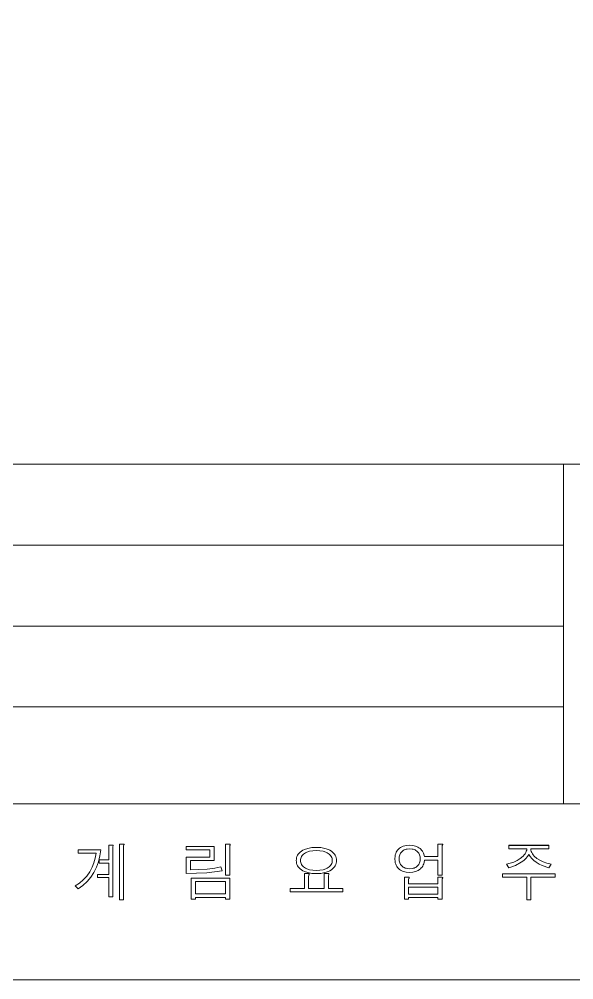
# Model space of a CAD drawing. Header units: inches. Extents: x -832 to -622, y 154 to 451.
# Drawn here: x -756.3 to -720.7, y 153.7 to 215.4 of the extents above; entities that cross this region are included whole.
import ezdxf

# ---------------------------------------------------------------- set-up
doc = ezdxf.new("R2010")
doc.units = ezdxf.units.IN
doc.header["$LTSCALE"] = 0.03937
doc.header["$MEASUREMENT"] = 0
doc.layers.add('______ 1', color=7, linetype='Continuous')

# ---------------------------------------------------------------- blocks, each defined once
blk = doc.blocks.new('BLOCK 70')
at = {"layer": '______ 1', "color": 18, "lineweight": 9}
blk.add_lwpolyline([(100.413, -288.828), (100.372, -288.874), (100.341, -288.921), (100.312, -288.973), (100.288, -289.029), (100.268, -289.09), (100.256, -289.151), (100.245, -289.288), (100.256, -289.422), (100.268, -289.486), (100.288, -289.545), (100.312, -289.6), (100.341, -289.65), (100.372, -289.696), (100.413, -289.74), (100.46, -289.784), (100.512, -289.819), (100.571, -289.851), (100.632, -289.877), (100.699, -289.898), (100.769, -289.909), (100.926, -289.921), (101.081, -289.909), (101.151, -289.898), (101.218, -289.877), (101.276, -289.851), (101.335, -289.819), (101.387, -289.784), (101.434, -289.74), (101.475, -289.696), (101.51, -289.65), (101.539, -289.597), (101.562, -289.542), (101.582, -289.483), (101.594, -289.422), (101.606, -289.288), (101.594, -289.151), (101.582, -289.09), (101.562, -289.029), (101.539, -288.973), (101.51, -288.921), (101.475, -288.874), (101.434, -288.828), (101.384, -288.787), (101.331, -288.749), (101.276, -288.72), (101.215, -288.693), (101.148, -288.673), (101.078, -288.658), (100.926, -288.647), (100.769, -288.658), (100.699, -288.673), (100.632, -288.693), (100.571, -288.72), (100.512, -288.749), (100.46, -288.787), (100.413, -288.828)], dxfattribs=at)
blk = doc.blocks.new('BLOCK 71')
at = {"layer": '______ 1', "color": 18, "lineweight": 9}
blk.add_lwpolyline([(110.271, -290.247), (110.271, -290.468), (108.72, -290.468), (108.72, -291.921), (108.449, -291.921), (108.449, -290.468), (106.892, -290.468), (106.892, -290.247), (110.271, -290.247)], dxfattribs=at)
blk = doc.blocks.new('BLOCK 72')
at = {"layer": '______ 1', "color": 18, "lineweight": 9}
blk.add_lwpolyline([(100.854, -291.556), (102.746, -291.556), (102.746, -291.107), (100.854, -291.107), (100.854, -291.556)], dxfattribs=at)
blk = doc.blocks.new('BLOCK 73')
at = {"layer": '______ 1', "color": 18, "lineweight": 9}
blk.add_open_spline([(100.897, -290.48), (100.9, -290.492), (100.897, -290.498), (100.897, -290.498), (100.892, -290.51), (100.883, -290.524), (100.883, -290.524), (100.883, -290.524), (100.863, -290.553), (100.863, -290.553), (100.863, -290.553), (100.854, -290.589), (100.854, -290.589), (100.854, -290.589), (100.854, -290.891), (100.854, -290.891), (100.854, -290.891), (102.746, -290.891), (102.746, -290.891), (102.746, -290.891), (102.746, -290.468), (102.746, -290.468), (102.746, -290.468), (102.924, -290.468), (102.924, -290.468), (102.924, -290.468), (103.006, -290.475), (103.006, -290.475), (103.02, -290.478), (103.029, -290.48), (103.029, -290.48), (103.043, -290.486), (103.046, -290.489), (103.046, -290.489), (103.049, -290.501), (103.049, -290.507), (103.049, -290.507), (103.046, -290.522), (103.037, -290.542), (103.037, -290.542), (103.037, -290.542), (103.02, -290.574), (103.02, -290.574), (103.02, -290.574), (103.017, -290.609), (103.017, -290.609), (103.017, -290.609), (103.017, -291.871), (103.017, -291.871), (103.017, -291.871), (102.746, -291.871), (102.746, -291.871), (102.746, -291.871), (102.746, -291.764), (102.746, -291.764), (102.746, -291.764), (100.854, -291.764), (100.854, -291.764), (100.854, -291.764), (100.854, -291.871), (100.854, -291.871), (100.854, -291.871), (100.594, -291.871), (100.594, -291.871), (100.594, -291.871), (100.594, -290.468), (100.594, -290.468), (100.594, -290.468), (100.798, -290.468), (100.798, -290.468), (100.798, -290.468), (100.868, -290.472), (100.868, -290.472), (100.868, -290.472), (100.888, -290.475), (100.888, -290.475)], degree=3, knots=[0, 0, 0, 0, 1, 1, 1, 2, 2, 2, 3, 3, 3, 4, 4, 4, 5, 5, 5, 6, 6, 6, 7, 7, 7, 8, 8, 8, 9, 9, 9, 10, 10, 10, 11, 11, 11, 12, 12, 12, 13, 13, 13, 14, 14, 14, 15, 15, 15, 16, 16, 16, 17, 17, 17, 18, 18, 18, 19, 19, 19, 20, 20, 20, 21, 21, 21, 22, 22, 22, 23, 23, 23, 24, 24, 24, 25, 25, 25, 25], dxfattribs=at)
blk = doc.blocks.new('BLOCK 54')
at = {"layer": '______ 1', "color": 18, "lineweight": 9}
blk.add_lwpolyline([(110.802, -285.76), (110.802, -263.944)], dxfattribs=at)
blk = doc.blocks.new('BLOCK 56')
at = {"layer": '______ 1', "color": 18, "lineweight": 9}
blk.add_lwpolyline([(81.072, -288.699), (81.016, -289.102), (80.923, -289.478), (80.795, -289.833), (80.628, -290.166), (80.427, -290.472), (80.191, -290.749), (79.922, -290.996), (79.62, -291.212), (79.436, -291.026), (79.707, -290.851), (79.952, -290.641), (80.171, -290.396), (80.365, -290.116), (80.517, -289.833), (80.634, -289.542), (80.721, -289.239), (80.774, -288.924), (79.62, -288.924), (79.62, -288.699), (81.072, -288.699)], dxfattribs=at)
blk = doc.blocks.new('BLOCK 57')
at = {"layer": '______ 1', "color": 18, "lineweight": 9}
blk.add_open_spline([(82.483, -288.335), (82.483, -288.335), (82.517, -288.335), (82.517, -288.335), (82.517, -288.335), (82.544, -288.338), (82.544, -288.338), (82.553, -288.341), (82.561, -288.344), (82.561, -288.344), (82.573, -288.358), (82.573, -288.361), (82.573, -288.361), (82.57, -288.367), (82.564, -288.381), (82.564, -288.381), (82.564, -288.381), (82.556, -288.399), (82.556, -288.399), (82.556, -288.399), (82.541, -288.425), (82.541, -288.425), (82.541, -288.425), (82.535, -288.458), (82.535, -288.458), (82.535, -288.458), (82.535, -291.917), (82.535, -291.917), (82.535, -291.917), (82.267, -291.917), (82.267, -291.917), (82.267, -291.917), (82.267, -288.335), (82.267, -288.335), (82.267, -288.335), (82.483, -288.335), (82.483, -288.335)], degree=3, knots=[0, 0, 0, 0, 1, 1, 1, 2, 2, 2, 3, 3, 3, 4, 4, 4, 5, 5, 5, 6, 6, 6, 7, 7, 7, 8, 8, 8, 9, 9, 9, 10, 10, 10, 11, 11, 11, 12, 12, 12, 12], dxfattribs=at)
blk = doc.blocks.new('BLOCK 58')
at = {"layer": '______ 1', "color": 18, "lineweight": 9}
blk.add_open_spline([(81.585, -289.359), (81.585, -289.359), (81.585, -288.401), (81.585, -288.401), (81.585, -288.401), (81.791, -288.401), (81.791, -288.401), (81.791, -288.401), (81.824, -288.404), (81.824, -288.404), (81.824, -288.404), (81.85, -288.408), (81.85, -288.408), (81.859, -288.408), (81.867, -288.411), (81.867, -288.411), (81.879, -288.425), (81.879, -288.428), (81.879, -288.428), (81.879, -288.434), (81.873, -288.446), (81.873, -288.446), (81.873, -288.446), (81.865, -288.463), (81.865, -288.463), (81.865, -288.463), (81.853, -288.49), (81.853, -288.49), (81.853, -288.49), (81.85, -288.522), (81.85, -288.522), (81.85, -288.522), (81.85, -291.72), (81.85, -291.72), (81.85, -291.72), (81.585, -291.72), (81.585, -291.72), (81.585, -291.72), (81.585, -290.495), (81.585, -290.495), (81.585, -290.495), (80.87, -290.495), (80.87, -290.495), (80.87, -290.495), (80.87, -290.285), (80.87, -290.285), (80.87, -290.285), (81.585, -290.285), (81.585, -290.285), (81.585, -290.285), (81.585, -289.565), (81.585, -289.565), (81.585, -289.565), (80.966, -289.565), (80.966, -289.565), (80.966, -289.565), (80.966, -289.359), (80.966, -289.359), (80.966, -289.359), (81.585, -289.359), (81.585, -289.359)], degree=3, knots=[0, 0, 0, 0, 1, 1, 1, 2, 2, 2, 3, 3, 3, 4, 4, 4, 5, 5, 5, 6, 6, 6, 7, 7, 7, 8, 8, 8, 9, 9, 9, 10, 10, 10, 11, 11, 11, 12, 12, 12, 13, 13, 13, 14, 14, 14, 15, 15, 15, 16, 16, 16, 17, 17, 17, 18, 18, 18, 19, 19, 19, 20, 20, 20, 20], dxfattribs=at)
blk = doc.blocks.new('BLOCK 61')
at = {"layer": '______ 1', "color": 18, "lineweight": 9}
blk.add_open_spline([(101.617, -289.927), (101.617, -289.927), (101.55, -289.982), (101.55, -289.982), (101.55, -289.982), (101.478, -290.029), (101.478, -290.029), (101.478, -290.029), (101.398, -290.069), (101.398, -290.069), (101.398, -290.069), (101.314, -290.102), (101.314, -290.102), (101.314, -290.102), (101.224, -290.128), (101.224, -290.128), (101.224, -290.128), (101.131, -290.146), (101.131, -290.146), (101.131, -290.146), (100.926, -290.16), (100.926, -290.16), (100.926, -290.16), (100.708, -290.143), (100.708, -290.143), (100.708, -290.143), (100.606, -290.125), (100.606, -290.125), (100.606, -290.125), (100.512, -290.096), (100.512, -290.096), (100.512, -290.096), (100.428, -290.061), (100.428, -290.061), (100.428, -290.061), (100.346, -290.014), (100.346, -290.014), (100.346, -290.014), (100.274, -289.965), (100.274, -289.965), (100.274, -289.965), (100.206, -289.903), (100.206, -289.903), (100.206, -289.903), (100.151, -289.842), (100.151, -289.842), (100.151, -289.842), (100.104, -289.775), (100.104, -289.775), (100.104, -289.775), (100.064, -289.705), (100.064, -289.705), (100.064, -289.705), (100.029, -289.632), (100.029, -289.632), (100.029, -289.632), (100.003, -289.553), (100.003, -289.553), (100.003, -289.553), (99.985, -289.469), (99.985, -289.469), (99.985, -289.469), (99.97, -289.288), (99.97, -289.288), (99.97, -289.288), (99.985, -289.108), (99.985, -289.108), (99.985, -289.108), (100.003, -289.023), (100.003, -289.023), (100.003, -289.023), (100.029, -288.944), (100.029, -288.944), (100.029, -288.944), (100.064, -288.869), (100.064, -288.869), (100.064, -288.869), (100.104, -288.798), (100.104, -288.798), (100.104, -288.798), (100.151, -288.734), (100.151, -288.734), (100.151, -288.734), (100.206, -288.67), (100.206, -288.67), (100.206, -288.67), (100.274, -288.612), (100.274, -288.612), (100.274, -288.612), (100.346, -288.562), (100.346, -288.562), (100.346, -288.562), (100.428, -288.518), (100.428, -288.518), (100.428, -288.518), (100.515, -288.481), (100.515, -288.481), (100.515, -288.481), (100.609, -288.455), (100.609, -288.455), (100.609, -288.455), (100.708, -288.434), (100.708, -288.434), (100.708, -288.434), (100.926, -288.419), (100.926, -288.419), (100.926, -288.419), (101.122, -288.431), (101.122, -288.431), (101.122, -288.431), (101.296, -288.47), (101.296, -288.47), (101.296, -288.47), (101.375, -288.498), (101.375, -288.498), (101.375, -288.498), (101.454, -288.533), (101.454, -288.533), (101.454, -288.533), (101.524, -288.577), (101.524, -288.577), (101.524, -288.577), (101.591, -288.623), (101.591, -288.623), (101.591, -288.623), (101.647, -288.673), (101.647, -288.673), (101.647, -288.673), (101.696, -288.728), (101.696, -288.728), (101.696, -288.728), (101.74, -288.787), (101.74, -288.787), (101.74, -288.787), (101.778, -288.847), (101.778, -288.847), (101.778, -288.847), (101.81, -288.915), (101.81, -288.915), (101.81, -288.915), (101.836, -288.985), (101.836, -288.985), (101.836, -288.985), (101.871, -289.14), (101.871, -289.14), (101.871, -289.14), (102.746, -289.14), (102.746, -289.14), (102.746, -289.14), (102.746, -288.335), (102.746, -288.335), (102.746, -288.335), (102.967, -288.335), (102.967, -288.335), (102.967, -288.335), (102.999, -288.335), (102.999, -288.335), (102.999, -288.335), (103.026, -288.338), (103.026, -288.338), (103.037, -288.344), (103.041, -288.347), (103.041, -288.347), (103.052, -288.358), (103.052, -288.361), (103.052, -288.361), (103.049, -288.373), (103.046, -288.388), (103.046, -288.388), (103.046, -288.388), (103.037, -288.404), (103.037, -288.404), (103.037, -288.404), (103.02, -288.437), (103.02, -288.437), (103.02, -288.437), (103.017, -288.475), (103.017, -288.475), (103.017, -288.475), (103.017, -290.332), (103.017, -290.332), (103.017, -290.332), (102.746, -290.332), (102.746, -290.332), (102.746, -290.332), (102.746, -289.364), (102.746, -289.364), (102.746, -289.364), (101.88, -289.364), (101.88, -289.364), (101.88, -289.364), (101.854, -289.53), (101.854, -289.53), (101.854, -289.53), (101.83, -289.606), (101.83, -289.606), (101.83, -289.606), (101.801, -289.679), (101.801, -289.679), (101.801, -289.679), (101.764, -289.749), (101.764, -289.749), (101.764, -289.749), (101.722, -289.813), (101.722, -289.813), (101.722, -289.813), (101.673, -289.872), (101.673, -289.872), (101.673, -289.872), (101.617, -289.927), (101.617, -289.927)], degree=3, knots=[0, 0, 0, 0, 1, 1, 1, 2, 2, 2, 3, 3, 3, 4, 4, 4, 5, 5, 5, 6, 6, 6, 7, 7, 7, 8, 8, 8, 9, 9, 9, 10, 10, 10, 11, 11, 11, 12, 12, 12, 13, 13, 13, 14, 14, 14, 15, 15, 15, 16, 16, 16, 17, 17, 17, 18, 18, 18, 19, 19, 19, 20, 20, 20, 21, 21, 21, 22, 22, 22, 23, 23, 23, 24, 24, 24, 25, 25, 25, 26, 26, 26, 27, 27, 27, 28, 28, 28, 29, 29, 29, 30, 30, 30, 31, 31, 31, 32, 32, 32, 33, 33, 33, 34, 34, 34, 35, 35, 35, 36, 36, 36, 37, 37, 37, 38, 38, 38, 39, 39, 39, 40, 40, 40, 41, 41, 41, 42, 42, 42, 43, 43, 43, 44, 44, 44, 45, 45, 45, 46, 46, 46, 47, 47, 47, 48, 48, 48, 49, 49, 49, 50, 50, 50, 51, 51, 51, 52, 52, 52, 53, 53, 53, 54, 54, 54, 55, 55, 55, 56, 56, 56, 57, 57, 57, 58, 58, 58, 59, 59, 59, 60, 60, 60, 61, 61, 61, 62, 62, 62, 63, 63, 63, 64, 64, 64, 65, 65, 65, 66, 66, 66, 67, 67, 67, 68, 68, 68, 69, 69, 69, 70, 70, 70, 70], dxfattribs=at)
blk = doc.blocks.new('BLOCK 62')
at = {"layer": '______ 1', "color": 18, "lineweight": 9}
blk.add_lwpolyline([(94.168, -288.935), (94.11, -288.983), (94.058, -289.031), (94.014, -289.081), (93.976, -289.14), (93.95, -289.198), (93.929, -289.262), (93.917, -289.329), (93.911, -289.399), (93.917, -289.466), (93.929, -289.533), (93.95, -289.594), (93.976, -289.653), (94.014, -289.708), (94.058, -289.76), (94.11, -289.807), (94.168, -289.851), (94.241, -289.895), (94.32, -289.93), (94.494, -289.985), (94.699, -290.017), (94.929, -290.029), (95.159, -290.017), (95.361, -289.985), (95.539, -289.93), (95.617, -289.895), (95.687, -289.851), (95.749, -289.807), (95.804, -289.76), (95.848, -289.708), (95.885, -289.653), (95.915, -289.594), (95.935, -289.533), (95.947, -289.466), (95.952, -289.399), (95.947, -289.329), (95.935, -289.262), (95.915, -289.198), (95.885, -289.14), (95.848, -289.081), (95.804, -289.031), (95.749, -288.983), (95.687, -288.935), (95.617, -288.894), (95.539, -288.86), (95.361, -288.804), (95.159, -288.772), (94.929, -288.76), (94.699, -288.772), (94.494, -288.804), (94.32, -288.86), (94.241, -288.894), (94.168, -288.935)], dxfattribs=at)
blk = doc.blocks.new('BLOCK 63')
at = {"layer": '______ 1', "color": 18, "lineweight": 9}
blk.add_lwpolyline([(95.894, -288.798), (95.973, -288.857), (96.04, -288.921), (96.099, -288.988), (96.145, -289.061), (96.18, -289.14), (96.206, -289.222), (96.22, -289.308), (96.227, -289.399), (96.22, -289.486), (96.206, -289.571), (96.18, -289.653), (96.145, -289.728), (96.099, -289.801), (96.04, -289.869), (95.973, -289.932), (95.894, -289.991), (95.801, -290.049), (95.702, -290.099), (95.477, -290.174), (95.221, -290.221), (94.929, -290.236), (94.638, -290.221), (94.381, -290.174), (94.157, -290.099), (94.058, -290.049), (93.967, -289.991), (93.889, -289.932), (93.821, -289.869), (93.766, -289.801), (93.719, -289.731), (93.684, -289.656), (93.658, -289.574), (93.643, -289.489), (93.638, -289.399), (93.643, -289.308), (93.658, -289.222), (93.684, -289.14), (93.719, -289.061), (93.766, -288.988), (93.821, -288.921), (93.889, -288.857), (93.967, -288.798), (94.058, -288.74), (94.157, -288.69), (94.381, -288.615), (94.638, -288.568), (94.929, -288.553), (95.221, -288.568), (95.477, -288.615), (95.702, -288.69), (95.801, -288.74), (95.894, -288.798)], dxfattribs=at)
blk = doc.blocks.new('BLOCK 64')
at = {"layer": '______ 1', "color": 18, "lineweight": 9}
blk.add_open_spline([(89.308, -288.335), (89.308, -288.335), (89.343, -288.335), (89.343, -288.335), (89.343, -288.335), (89.369, -288.338), (89.369, -288.338), (89.378, -288.341), (89.387, -288.344), (89.387, -288.344), (89.398, -288.358), (89.398, -288.364), (89.398, -288.364), (89.398, -288.37), (89.392, -288.384), (89.392, -288.384), (89.392, -288.384), (89.383, -288.401), (89.383, -288.401), (89.383, -288.401), (89.369, -288.425), (89.369, -288.425), (89.369, -288.425), (89.363, -288.458), (89.363, -288.458), (89.363, -288.458), (89.363, -290.329), (89.363, -290.329), (89.363, -290.329), (89.095, -290.329), (89.095, -290.329), (89.095, -290.329), (89.095, -288.335), (89.095, -288.335), (89.095, -288.335), (89.308, -288.335), (89.308, -288.335)], degree=3, knots=[0, 0, 0, 0, 1, 1, 1, 2, 2, 2, 3, 3, 3, 4, 4, 4, 5, 5, 5, 6, 6, 6, 7, 7, 7, 8, 8, 8, 9, 9, 9, 10, 10, 10, 11, 11, 11, 12, 12, 12, 12], dxfattribs=at)
blk = doc.blocks.new('BLOCK 65')
at = {"layer": '______ 1', "color": 18, "lineweight": 9}
blk.add_lwpolyline([(88.364, -288.49), (88.364, -289.405), (86.836, -289.405), (86.836, -289.997), (87.903, -289.953), (88.41, -289.895), (88.8, -289.81), (88.865, -290.049), (87.882, -290.181), (86.57, -290.23), (86.57, -289.186), (88.086, -289.186), (88.086, -288.708), (86.57, -288.708), (86.57, -288.49), (88.364, -288.49)], dxfattribs=at)
blk = doc.blocks.new('BLOCK 66')
at = {"layer": '______ 1', "color": 18, "lineweight": 9}
blk.add_open_spline([(94.16, -291.189), (94.16, -291.189), (94.16, -290.227), (94.16, -290.227), (94.16, -290.227), (94.367, -290.227), (94.367, -290.227), (94.367, -290.227), (94.401, -290.23), (94.401, -290.23), (94.401, -290.23), (94.431, -290.233), (94.431, -290.233), (94.442, -290.236), (94.451, -290.239), (94.451, -290.239), (94.465, -290.253), (94.465, -290.259), (94.465, -290.259), (94.465, -290.273), (94.46, -290.291), (94.46, -290.291), (94.46, -290.291), (94.454, -290.314), (94.454, -290.314), (94.454, -290.314), (94.439, -290.367), (94.439, -290.367), (94.439, -290.367), (94.431, -290.431), (94.431, -290.431), (94.431, -290.431), (94.431, -291.189), (94.431, -291.189), (94.431, -291.189), (95.43, -291.189), (95.43, -291.189), (95.43, -291.189), (95.43, -290.227), (95.43, -290.227), (95.43, -290.227), (95.653, -290.227), (95.653, -290.227), (95.653, -290.227), (95.684, -290.23), (95.684, -290.23), (95.684, -290.23), (95.707, -290.233), (95.707, -290.233), (95.72, -290.236), (95.725, -290.239), (95.725, -290.239), (95.74, -290.253), (95.74, -290.256), (95.74, -290.256), (95.74, -290.271), (95.737, -290.288), (95.737, -290.288), (95.737, -290.288), (95.728, -290.311), (95.728, -290.311), (95.728, -290.311), (95.707, -290.367), (95.707, -290.367), (95.707, -290.367), (95.699, -290.44), (95.699, -290.44), (95.699, -290.44), (95.699, -291.189), (95.699, -291.189), (95.699, -291.189), (96.62, -291.189), (96.62, -291.189), (96.62, -291.189), (96.62, -291.408), (96.62, -291.408), (96.62, -291.408), (93.241, -291.408), (93.241, -291.408), (93.241, -291.408), (93.241, -291.189), (93.241, -291.189), (93.241, -291.189), (94.16, -291.189), (94.16, -291.189)], degree=3, knots=[0, 0, 0, 0, 1, 1, 1, 2, 2, 2, 3, 3, 3, 4, 4, 4, 5, 5, 5, 6, 6, 6, 7, 7, 7, 8, 8, 8, 9, 9, 9, 10, 10, 10, 11, 11, 11, 12, 12, 12, 13, 13, 13, 14, 14, 14, 15, 15, 15, 16, 16, 16, 17, 17, 17, 18, 18, 18, 19, 19, 19, 20, 20, 20, 21, 21, 21, 22, 22, 22, 23, 23, 23, 24, 24, 24, 25, 25, 25, 26, 26, 26, 27, 27, 27, 28, 28, 28, 28], dxfattribs=at)
blk = doc.blocks.new('BLOCK 67')
at = {"layer": '______ 1', "color": 18, "lineweight": 9}
blk.add_lwpolyline([(87.156, -290.752), (87.156, -291.539), (89.095, -291.539), (89.095, -290.752), (87.156, -290.752)], dxfattribs=at)
blk = doc.blocks.new('BLOCK 68')
at = {"layer": '______ 1', "color": 18, "lineweight": 9}
blk.add_lwpolyline([(89.363, -290.527), (89.363, -291.877), (89.095, -291.877), (89.095, -291.764), (87.156, -291.764), (87.156, -291.877), (86.885, -291.877), (86.885, -290.527), (89.363, -290.527)], dxfattribs=at)
blk = doc.blocks.new('BLOCK 69')
at = {"layer": '______ 1', "color": 18, "lineweight": 9}
blk.add_lwpolyline([(109.863, -288.419), (109.863, -288.641), (108.708, -288.641), (108.717, -288.726), (108.74, -288.807), (108.772, -288.886), (108.816, -288.965), (108.869, -289.04), (108.933, -289.117), (109.096, -289.256), (109.288, -289.384), (109.508, -289.486), (109.746, -289.568), (110.011, -289.626), (109.863, -289.862), (109.44, -289.719), (109.248, -289.623), (109.064, -289.512), (108.907, -289.393), (108.772, -289.271), (108.665, -289.143), (108.583, -289.008), (108.498, -289.14), (108.387, -289.265), (108.253, -289.388), (108.096, -289.504), (107.72, -289.711), (107.303, -289.862), (107.155, -289.626), (107.393, -289.574), (107.62, -289.496), (107.834, -289.393), (108.034, -289.265), (108.21, -289.117), (108.28, -289.04), (108.338, -288.962), (108.384, -288.883), (108.419, -288.804), (108.446, -288.722), (108.457, -288.641), (107.303, -288.641), (107.303, -288.419), (109.863, -288.419)], dxfattribs=at)
blk = doc.blocks.new('BLOCK 24')
at = {"layer": '______ 1', "color": 18, "lineweight": 9}
blk.add_lwpolyline([(22.88, -269.138), (110.802, -269.138)], dxfattribs=at)
blk = doc.blocks.new('BLOCK 25')
at = {"layer": '______ 1', "color": 18, "lineweight": 9}
blk.add_lwpolyline([(22.88, -274.331), (110.802, -274.331)], dxfattribs=at)
blk = doc.blocks.new('BLOCK 26')
at = {"layer": '______ 1', "color": 18, "lineweight": 9}
blk.add_lwpolyline([(22.88, -279.527), (110.802, -279.527)], dxfattribs=at)
blk = doc.blocks.new('BLOCK 2')
at = {"layer": '______ 1', "lineweight": 0}
for points in [[(81.072, -288.699), (81.016, -289.102), (80.923, -289.478), (80.795, -289.833), (80.628, -290.166), (80.427, -290.472), (80.191, -290.749), (79.922, -290.996), (79.62, -291.212), (79.436, -291.026), (79.707, -290.851), (79.952, -290.641), (80.171, -290.396), (80.363, -290.116), (80.514, -289.833), (80.634, -289.542), (80.721, -289.239), (80.774, -288.924), (79.62, -288.924), (79.62, -288.699), (81.072, -288.699)], [(81.585, -289.359), (81.585, -288.401), (81.791, -288.401), (81.824, -288.404), (81.85, -288.408), (81.859, -288.408), (81.867, -288.411), (81.87, -288.413), (81.873, -288.416), (81.876, -288.416), (81.876, -288.419), (81.879, -288.419), (81.879, -288.422), (81.879, -288.425), (81.879, -288.428), (81.879, -288.434), (81.873, -288.446), (81.865, -288.463), (81.853, -288.49), (81.85, -288.522), (81.85, -291.72), (81.585, -291.72), (81.585, -290.495), (80.87, -290.495), (80.87, -290.285), (81.585, -290.285), (81.585, -289.565), (80.966, -289.565), (80.966, -289.359), (81.585, -289.359)], [(82.483, -288.335), (82.517, -288.335), (82.544, -288.338), (82.553, -288.341), (82.561, -288.344), (82.564, -288.344), (82.568, -288.347), (82.57, -288.347), (82.573, -288.349), (82.573, -288.352), (82.573, -288.358), (82.57, -288.361), (82.57, -288.367), (82.564, -288.381), (82.556, -288.399), (82.541, -288.425), (82.535, -288.458), (82.535, -291.917), (82.267, -291.917), (82.267, -288.335), (82.483, -288.335)], [(88.364, -288.49), (88.364, -289.405), (86.836, -289.405), (86.836, -289.997), (87.903, -289.953), (88.41, -289.892), (88.8, -289.81), (88.865, -290.049), (87.882, -290.181), (86.57, -290.23), (86.57, -289.186), (88.086, -289.186), (88.086, -288.708), (86.57, -288.708), (86.57, -288.49), (88.364, -288.49)], [(89.308, -288.335), (89.343, -288.335), (89.369, -288.338), (89.378, -288.341), (89.387, -288.344), (89.39, -288.344), (89.392, -288.347), (89.395, -288.347), (89.395, -288.349), (89.398, -288.352), (89.398, -288.356), (89.398, -288.358), (89.398, -288.364), (89.398, -288.37), (89.392, -288.384), (89.383, -288.401), (89.369, -288.425), (89.363, -288.458), (89.363, -290.329), (89.095, -290.329), (89.095, -288.335), (89.308, -288.335)], [(95.894, -288.798), (95.973, -288.857), (96.04, -288.921), (96.095, -288.988), (96.145, -289.061), (96.18, -289.14), (96.206, -289.222), (96.22, -289.308), (96.227, -289.399), (96.22, -289.486), (96.206, -289.571), (96.18, -289.653), (96.145, -289.728), (96.095, -289.801), (96.04, -289.869), (95.973, -289.932), (95.894, -289.991), (95.804, -290.049), (95.702, -290.099), (95.477, -290.174), (95.221, -290.221), (94.929, -290.236), (94.641, -290.221), (94.381, -290.174), (94.157, -290.099), (94.058, -290.049), (93.967, -289.991), (93.889, -289.932), (93.824, -289.869), (93.766, -289.801), (93.719, -289.731), (93.684, -289.656), (93.658, -289.574), (93.643, -289.489), (93.638, -289.399), (93.643, -289.308), (93.658, -289.222), (93.684, -289.14), (93.719, -289.061), (93.766, -288.988), (93.824, -288.921), (93.889, -288.857), (93.967, -288.798), (94.058, -288.74), (94.157, -288.69), (94.381, -288.615), (94.641, -288.568), (94.929, -288.553), (95.221, -288.568), (95.477, -288.615), (95.702, -288.69), (95.804, -288.74), (95.894, -288.798)], [(94.168, -288.935), (94.11, -288.983), (94.058, -289.029), (94.014, -289.081), (93.976, -289.14), (93.95, -289.198), (93.929, -289.262), (93.917, -289.329), (93.911, -289.399), (93.917, -289.466), (93.929, -289.533), (93.95, -289.594), (93.976, -289.653), (94.014, -289.708), (94.058, -289.76), (94.11, -289.807), (94.168, -289.851), (94.241, -289.895), (94.32, -289.93), (94.494, -289.985), (94.699, -290.017), (94.929, -290.029), (95.159, -290.017), (95.361, -289.985), (95.539, -289.93), (95.614, -289.895), (95.687, -289.851), (95.749, -289.807), (95.804, -289.76), (95.848, -289.708), (95.885, -289.653), (95.915, -289.594), (95.935, -289.533), (95.947, -289.466), (95.952, -289.399), (95.947, -289.329), (95.935, -289.262), (95.915, -289.198), (95.885, -289.14), (95.848, -289.081), (95.804, -289.029), (95.749, -288.983), (95.687, -288.935), (95.614, -288.894), (95.539, -288.86), (95.361, -288.804), (95.159, -288.772), (94.929, -288.76), (94.699, -288.772), (94.494, -288.804), (94.32, -288.86), (94.241, -288.894), (94.168, -288.935)], [(101.617, -289.927), (101.55, -289.982), (101.478, -290.029), (101.398, -290.069), (101.314, -290.102), (101.224, -290.128), (101.131, -290.146), (100.926, -290.16), (100.705, -290.143), (100.606, -290.125), (100.512, -290.096), (100.428, -290.061), (100.346, -290.014), (100.274, -289.965), (100.206, -289.903), (100.151, -289.842), (100.101, -289.775), (100.064, -289.705), (100.029, -289.632), (100.003, -289.553), (99.985, -289.469), (99.97, -289.288), (99.985, -289.108), (100.003, -289.023), (100.029, -288.944), (100.064, -288.869), (100.104, -288.798), (100.151, -288.734), (100.206, -288.67), (100.274, -288.612), (100.346, -288.562), (100.428, -288.518), (100.515, -288.481), (100.609, -288.455), (100.708, -288.434), (100.926, -288.419), (101.122, -288.431), (101.296, -288.47), (101.375, -288.498), (101.452, -288.533), (101.524, -288.577), (101.591, -288.623), (101.647, -288.673), (101.696, -288.728), (101.74, -288.787), (101.778, -288.847), (101.81, -288.915), (101.836, -288.985), (101.871, -289.14), (102.746, -289.14), (102.746, -288.335), (102.967, -288.335), (102.999, -288.335), (103.026, -288.338), (103.034, -288.341), (103.037, -288.344), (103.041, -288.347), (103.043, -288.347), (103.046, -288.349), (103.046, -288.352), (103.049, -288.352), (103.049, -288.356), (103.049, -288.358), (103.052, -288.358), (103.052, -288.361), (103.052, -288.367), (103.049, -288.373), (103.046, -288.388), (103.037, -288.404), (103.02, -288.437), (103.017, -288.475), (103.017, -290.332), (102.746, -290.332), (102.746, -289.364), (101.88, -289.364), (101.854, -289.53), (101.83, -289.606), (101.801, -289.679), (101.764, -289.749), (101.722, -289.813), (101.673, -289.872), (101.617, -289.927)], [(100.413, -288.828), (100.372, -288.874), (100.341, -288.921), (100.312, -288.973), (100.288, -289.029), (100.268, -289.09), (100.256, -289.151), (100.245, -289.288), (100.256, -289.422), (100.268, -289.486), (100.288, -289.545), (100.312, -289.6), (100.341, -289.65), (100.372, -289.696), (100.413, -289.74), (100.46, -289.784), (100.512, -289.819), (100.571, -289.851), (100.632, -289.877), (100.699, -289.898), (100.769, -289.909), (100.926, -289.921), (101.081, -289.909), (101.151, -289.898), (101.215, -289.877), (101.279, -289.851), (101.335, -289.819), (101.387, -289.784), (101.434, -289.74), (101.475, -289.696), (101.51, -289.65), (101.539, -289.597), (101.562, -289.542), (101.582, -289.483), (101.594, -289.422), (101.606, -289.288), (101.594, -289.151), (101.582, -289.09), (101.562, -289.029), (101.539, -288.973), (101.51, -288.921), (101.475, -288.874), (101.434, -288.828), (101.384, -288.787), (101.331, -288.749), (101.276, -288.72), (101.215, -288.693), (101.148, -288.673), (101.078, -288.658), (100.926, -288.647), (100.769, -288.658), (100.699, -288.673), (100.632, -288.693), (100.571, -288.72), (100.512, -288.749), (100.46, -288.787), (100.413, -288.828)], [(109.863, -288.422), (109.863, -288.641), (108.708, -288.641), (108.717, -288.726), (108.74, -288.807), (108.772, -288.886), (108.816, -288.965), (108.869, -289.04), (108.933, -289.117), (109.096, -289.256), (109.288, -289.384), (109.508, -289.486), (109.746, -289.568), (110.011, -289.626), (109.863, -289.86), (109.44, -289.719), (109.248, -289.623), (109.064, -289.512), (108.907, -289.393), (108.772, -289.271), (108.665, -289.143), (108.583, -289.008), (108.498, -289.14), (108.387, -289.265), (108.253, -289.388), (108.096, -289.504), (107.72, -289.711), (107.303, -289.86), (107.155, -289.626), (107.393, -289.574), (107.62, -289.496), (107.834, -289.393), (108.034, -289.265), (108.21, -289.117), (108.28, -289.04), (108.338, -288.962), (108.384, -288.883), (108.419, -288.804), (108.446, -288.722), (108.457, -288.641), (107.303, -288.641), (107.303, -288.422), (109.863, -288.422)], [(89.363, -290.527), (89.363, -291.877), (89.095, -291.877), (89.095, -291.764), (87.156, -291.764), (87.156, -291.877), (86.885, -291.877), (86.885, -290.527), (89.363, -290.527)], [(94.16, -291.189), (94.16, -290.227), (94.367, -290.227), (94.401, -290.23), (94.431, -290.233), (94.442, -290.236), (94.451, -290.239), (94.454, -290.241), (94.457, -290.244), (94.46, -290.244), (94.462, -290.247), (94.462, -290.251), (94.465, -290.253), (94.465, -290.259), (94.465, -290.265), (94.465, -290.273), (94.46, -290.291), (94.454, -290.314), (94.439, -290.367), (94.431, -290.431), (94.431, -291.189), (95.428, -291.189), (95.428, -290.227), (95.653, -290.227), (95.684, -290.23), (95.707, -290.233), (95.72, -290.236), (95.725, -290.239), (95.728, -290.241), (95.731, -290.244), (95.734, -290.244), (95.737, -290.247), (95.737, -290.251), (95.74, -290.253), (95.74, -290.256), (95.74, -290.259), (95.74, -290.262), (95.74, -290.271), (95.737, -290.288), (95.728, -290.311), (95.707, -290.367), (95.699, -290.44), (95.699, -291.189), (96.62, -291.189), (96.62, -291.408), (93.241, -291.408), (93.241, -291.189), (94.16, -291.189)], [(110.271, -290.247), (110.271, -290.468), (108.72, -290.468), (108.72, -291.921), (108.449, -291.921), (108.449, -290.468), (106.892, -290.468), (106.892, -290.247), (110.271, -290.247)], [(87.156, -290.752), (87.156, -291.539), (89.095, -291.539), (89.095, -290.752), (87.156, -290.752)], [(100.854, -291.556), (102.746, -291.556), (102.746, -291.107), (100.854, -291.107), (100.854, -291.556)]]:
    blk.add_lwpolyline(points, dxfattribs=at)
blk.add_open_spline([(100.897, -290.48), (100.897, -290.48), (100.9, -290.483), (100.9, -290.483), (100.9, -290.483), (100.9, -290.483), (100.9, -290.483), (100.9, -290.483), (100.9, -290.486), (100.9, -290.486), (100.9, -290.486), (100.9, -290.486), (100.9, -290.486), (100.9, -290.486), (100.9, -290.489), (100.9, -290.489), (100.9, -290.489), (100.9, -290.492), (100.9, -290.492), (100.9, -290.492), (100.897, -290.498), (100.897, -290.498), (100.897, -290.498), (100.897, -290.504), (100.897, -290.504), (100.897, -290.504), (100.892, -290.51), (100.892, -290.51), (100.892, -290.51), (100.883, -290.524), (100.883, -290.524), (100.883, -290.524), (100.863, -290.553), (100.863, -290.553), (100.863, -290.553), (100.854, -290.589), (100.854, -290.589), (100.854, -290.589), (100.854, -290.891), (100.854, -290.891), (100.854, -290.891), (102.746, -290.891), (102.746, -290.891), (102.746, -290.891), (102.746, -290.468), (102.746, -290.468), (102.746, -290.468), (102.924, -290.468), (102.924, -290.468), (102.924, -290.468), (103.006, -290.475), (103.006, -290.475), (103.006, -290.475), (103.02, -290.478), (103.02, -290.478), (103.02, -290.478), (103.029, -290.48), (103.029, -290.48), (103.029, -290.48), (103.037, -290.483), (103.037, -290.483), (103.037, -290.483), (103.043, -290.486), (103.043, -290.486), (103.043, -290.486), (103.046, -290.489), (103.046, -290.489), (103.046, -290.489), (103.046, -290.489), (103.046, -290.489), (103.046, -290.489), (103.046, -290.492), (103.046, -290.492), (103.046, -290.492), (103.049, -290.495), (103.049, -290.495), (103.049, -290.495), (103.049, -290.495), (103.049, -290.495), (103.049, -290.495), (103.049, -290.498), (103.049, -290.498), (103.049, -290.498), (103.049, -290.501), (103.049, -290.501), (103.049, -290.501), (103.049, -290.507), (103.049, -290.507), (103.049, -290.507), (103.046, -290.515), (103.046, -290.515), (103.046, -290.515), (103.046, -290.522), (103.046, -290.522), (103.046, -290.522), (103.037, -290.542), (103.037, -290.542), (103.037, -290.542), (103.02, -290.574), (103.02, -290.574), (103.02, -290.574), (103.017, -290.609), (103.017, -290.609), (103.017, -290.609), (103.017, -291.871), (103.017, -291.871), (103.017, -291.871), (102.746, -291.871), (102.746, -291.871), (102.746, -291.871), (102.746, -291.764), (102.746, -291.764), (102.746, -291.764), (100.854, -291.764), (100.854, -291.764), (100.854, -291.764), (100.854, -291.871), (100.854, -291.871), (100.854, -291.871), (100.594, -291.871), (100.594, -291.871), (100.594, -291.871), (100.594, -290.468), (100.594, -290.468), (100.594, -290.468), (100.798, -290.468), (100.798, -290.468), (100.798, -290.468), (100.868, -290.472), (100.868, -290.472), (100.868, -290.472), (100.888, -290.475), (100.888, -290.475), (100.888, -290.475), (100.895, -290.478), (100.895, -290.478), (100.895, -290.478), (100.897, -290.478), (100.897, -290.478), (100.897, -290.478), (100.897, -290.48), (100.897, -290.48), (100.897, -290.48), (100.897, -290.48), (100.897, -290.48), (100.897, -290.48), (100.897, -290.48), (100.897, -290.48)], degree=3, knots=[0, 0, 0, 0, 1, 1, 1, 2, 2, 2, 3, 3, 3, 4, 4, 4, 5, 5, 5, 6, 6, 6, 7, 7, 7, 8, 8, 8, 9, 9, 9, 10, 10, 10, 11, 11, 11, 12, 12, 12, 13, 13, 13, 14, 14, 14, 15, 15, 15, 16, 16, 16, 17, 17, 17, 18, 18, 18, 19, 19, 19, 20, 20, 20, 21, 21, 21, 22, 22, 22, 23, 23, 23, 24, 24, 24, 25, 25, 25, 26, 26, 26, 27, 27, 27, 28, 28, 28, 29, 29, 29, 30, 30, 30, 31, 31, 31, 32, 32, 32, 33, 33, 33, 34, 34, 34, 35, 35, 35, 36, 36, 36, 37, 37, 37, 38, 38, 38, 39, 39, 39, 40, 40, 40, 41, 41, 41, 42, 42, 42, 43, 43, 43, 44, 44, 44, 45, 45, 45, 46, 46, 46, 47, 47, 47, 48, 48, 48, 49, 49, 49, 49], dxfattribs=at)
blk = doc.blocks.new('BLOCK 16')
at = {"layer": '______ 1', "color": 2, "lineweight": 9}
blk.add_lwpolyline([(0.077, -297.058), (210.077, -297.058), (210.077, -0.06), (0.077, -0.06), (0.077, -297.058)], dxfattribs=at)
blk = doc.blocks.new('BLOCK 21')
at = {"layer": '______ 1', "color": 18, "lineweight": 9}
blk.add_lwpolyline([(16.646, -285.76), (196.386, -285.76)], dxfattribs=at)
blk = doc.blocks.new('BLOCK 22')
at = {"layer": '______ 1', "color": 18, "lineweight": 9}
blk.add_lwpolyline([(16.646, -263.944), (196.386, -263.944)], dxfattribs=at)

msp = doc.modelspace()

# ---------------------------------------------------------------- block references
at = {"layer": '______ 1'}
for name in ['BLOCK 16', 'BLOCK 2', 'BLOCK 22', 'BLOCK 54', 'BLOCK 24', 'BLOCK 25', 'BLOCK 26', 'BLOCK 21', 'BLOCK 58', 'BLOCK 57', 'BLOCK 64', 'BLOCK 61', 'BLOCK 69', 'BLOCK 56', 'BLOCK 65', 'BLOCK 63', 'BLOCK 62', 'BLOCK 70', 'BLOCK 66', 'BLOCK 71', 'BLOCK 68', 'BLOCK 67', 'BLOCK 73', 'BLOCK 72']:
    msp.add_blockref(name, (-832.12536, 450.76034), dxfattribs=at)

doc.saveas('drawing.dxf')
